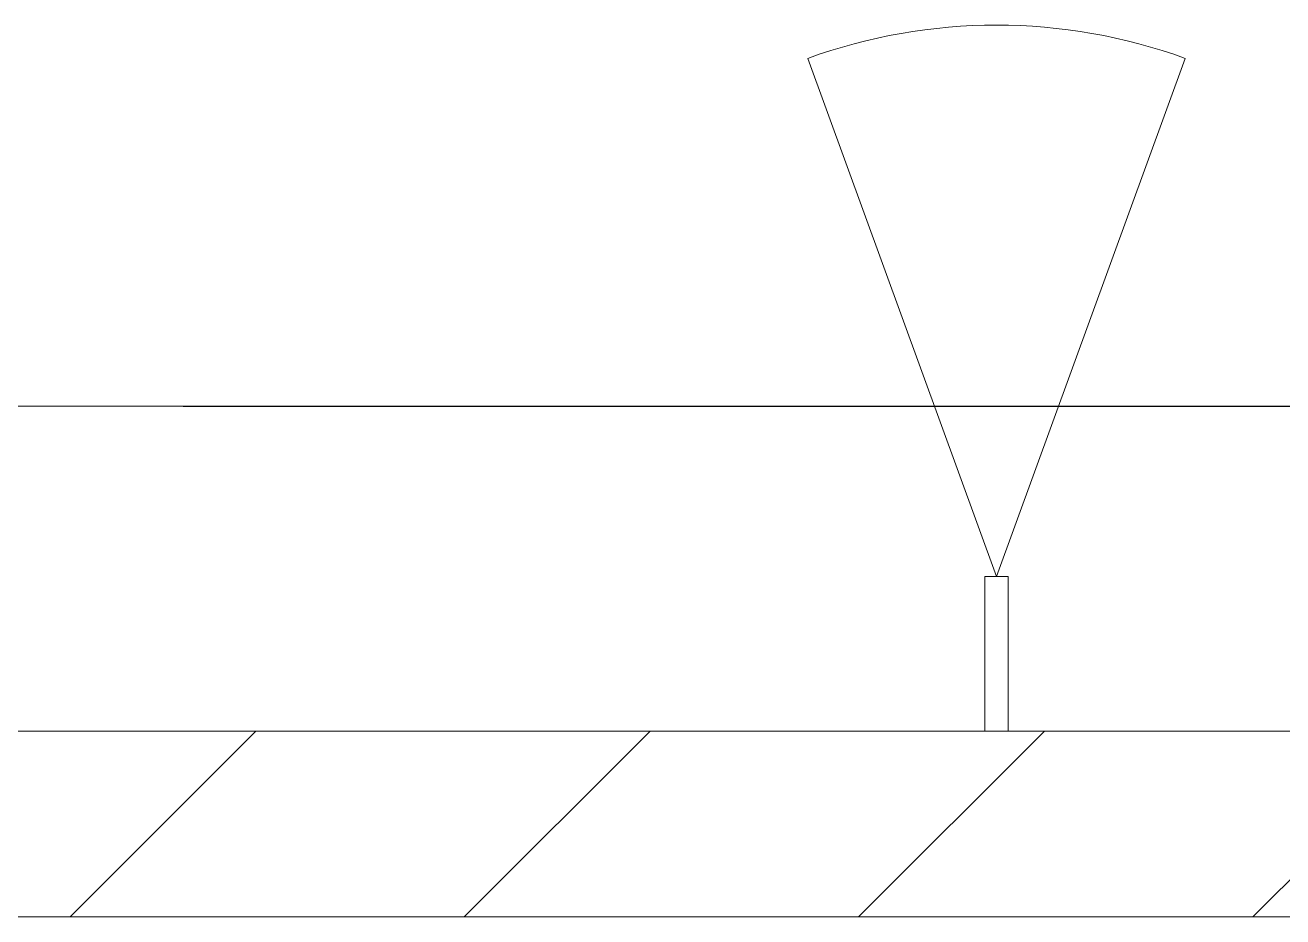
# Model space of a CAD drawing. Header units: millimetres. Extents: x -4000 to 187956, y -58990 to 162485.
# Drawn here: x 10118 to 11471, y 134900 to 135860 of the extents above; entities that cross this region are included whole.
import ezdxf

# ---------------------------------------------------------------- set-up
doc = ezdxf.new("R2010")
doc.units = ezdxf.units.MM
doc.linetypes.add('Grid Line', pattern=[2222.5, 1270, -317.5, 317.5, -317.5])
doc.linetypes.add('Grid Line 12_5mm', pattern=[2150, 1250, -300, 300, -300])
for name, color, linetype, lineweight in [('A-DOOR', 31, 'Continuous', 13), ('A-WALL', 113, 'Continuous', 13), ('A-WALL-PATT', 111, 'Continuous', 13), ('S-GRID', 1, 'Continuous', 30)]:
    doc.layers.add(name, color=color, linetype=linetype, lineweight=lineweight)

# ---------------------------------------------------------------- blocks, each defined once
blk = doc.blocks.new('cua wc - 600 x 2000mm-535089-FFS - TANG 1')
at = {"layer": 'A-DOOR', "color": 5, "lineweight": 15}
for q in [(-100.3, 203), (-100.3, -203)]:
    blk.add_line((457.5, 0), q, dxfattribs=at)
blk.add_arc((457.5, 0), 593.6, 160, 200, dxfattribs=at)
blk = doc.blocks.new('CMF2_NHAXUONG_A_rvt-1-FFS - TANG 1')
at = {"layer": 'A-WALL-PATT', "lineweight": 9}
h = blk.add_hatch(dxfattribs=at)
h.set_pattern_fill('FP_12', color=250, style=0, pattern_type=2)
h.set_pattern_definition([(45, (0, 0), (-212.13203, 212.13203), [])])
h.paths.add_polyline_path([(7950.1, 134900), (12450, 134900), (12450, 135100), (7950.1, 135100), (7950.1, 135076.2)])
at = {"layer": 'A-WALL', "color": 50, "lineweight": 15}
for p, q in [((11150.8, 135100), (11150.8, 135266.7)), ((11175.8, 135266.7), (11150.8, 135266.7)), ((11175.8, 135266.7), (11175.8, 135100)), ((12129.1, 135100), (10049.8, 135100)), ((9171, 134900), (12129, 134900))]:
    blk.add_line(p, q, dxfattribs=at)
at = {"layer": 'A-WALL', "color": 35, "lineweight": 15}
for p, q in [((11150.8, 135266.7), (11150.8, 135100)), ((11150.8, 135266.7), (11175.8, 135266.7)), ((11175.8, 135100), (11175.8, 135266.7)), ((11150.8, 135100), (10049.8, 135100)), ((11150.8, 135100), (11175.8, 135100)), ((12129.1, 135100), (11175.8, 135100)), ((9171, 134900), (12129, 134900))]:
    blk.add_line(p, q, dxfattribs=at)
at = {"layer": 'A-WALL', "color": 53, "lineweight": 15}
blk.add_line((11175.8, 135100), (11150.8, 135100), dxfattribs=at)
blk.add_line((11175.8, 135100), (11150.8, 135100), dxfattribs=at)
at = {"layer": 'S-GRID', "linetype": 'Grid Line 12_5mm', "lineweight": 9}
blk.add_line((-824.3, 135450), (183641.1, 135450), dxfattribs=at)
at = {"layer": 'A-DOOR', "color": 250, "lineweight": 9, "rotation": 269.9999999999999}
blk.add_blockref('cua wc - 600 x 2000mm-535089-FFS - TANG 1', (11163.3, 135724.2), dxfattribs=at)

msp = doc.modelspace()

# ---------------------------------------------------------------- block references
at = {"lineweight": 5}
msp.add_blockref('CMF2_NHAXUONG_A_rvt-1-FFS - TANG 1', (0, 0), dxfattribs=at)

# ---------------------------------------------------------------- next in the draw order: linework, layer by layer
at = {"layer": 'S-GRID', "linetype": 'Grid Line'}
msp.add_line((-824.3, 135450), (183641.1, 135450), dxfattribs=at)

doc.saveas('drawing.dxf')
